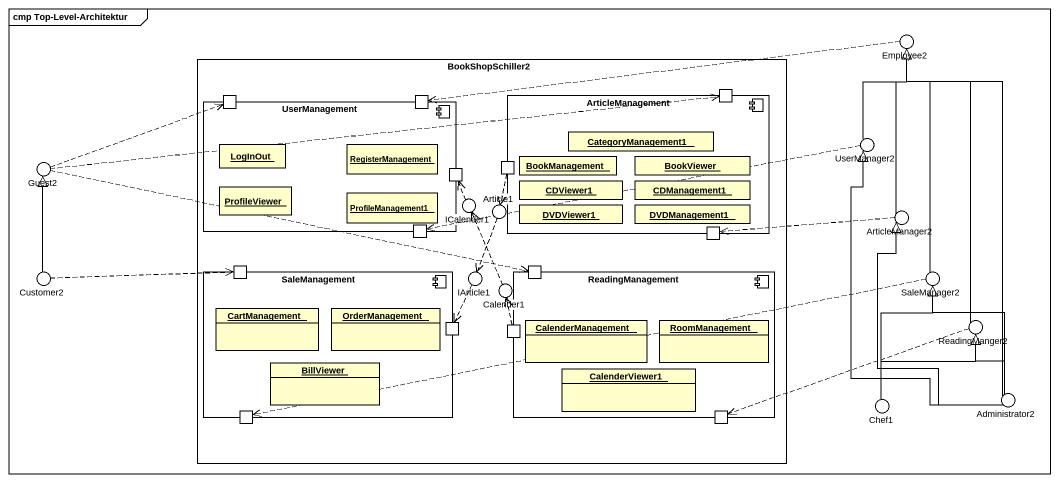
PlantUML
@startuml
mainframe cmp Top-Level-Architektur
allowmixing
hide circle
hide empty members
() Employee2
rectangle BookShopSchiller2 {
  component UserManagement {
    port " " as port2
    port " " as port3
    object LogInOut
    object RegisterManagement
    object ProfileViewer
    object ProfileManagement1
    port " " as port5
    port " " as port6
  }
  component ArticleManagement {
    port " " as port1
    port " " as port4
    object BookManagement
    object CategoryManagement1
    object BookViewer
    object CDViewer1
    object DVDViewer1
    object CDManagement1
    object DVDManagement1
    port " " as port7
  }
  component SaleManagement {
    port " " as port8
    object CartManagement
    object OrderManagement
    port " " as port10
    object BillViewer
    port " " as port12
  }
  component ReadingManagement {
    port " " as port9
    object CalenderManagement
    object RoomManagement
    port " " as port11
    object CalenderViewer1
    port " " as port13
  }
}
() Guest2
() UserManager2
() ICalender1
() Article1
() ArticleManager2
() Customer2
() IArticle1
() Calender1
() SaleManager2
() ReadingManger2
() Chef1
() Administrator2
BookShopSchiller2 -up- ICalender1
BookShopSchiller2 -up- Article1
BookShopSchiller2 -- IArticle1
BookShopSchiller2 -- Calender1
Employee2 .left.> port3
Guest2 .right.> port1
Guest2 .right.> port2
Guest2 .right.> port9
port4 ..> Article1
UserManager2 -up-|> Employee2
UserManager2 .left.> port6
ICalender1 .up.> port5
Article1 ..> IArticle1
ArticleManager2 -up-|> Employee2
ArticleManager2 .left.> port7
Customer2 -up-|> Guest2
Customer2 .right.> port8
IArticle1 ..> port10
Calender1 .up.> ICalender1
SaleManager2 -up-|> Employee2
SaleManager2 .left.> port12
ReadingManger2 -up-|> Employee2
ReadingManger2 .left.> port13
port11 .up.> Calender1
Chef1 -up-|> SaleManager2
Chef1 -up-|> ReadingManger2
Administrator2 -up-|> Employee2
Administrator2 -up-|> UserManager2
Administrator2 -up-|> ArticleManager2
Administrator2 -up-|> SaleManager2
Administrator2 -up-|> ReadingManger2
@enduml
